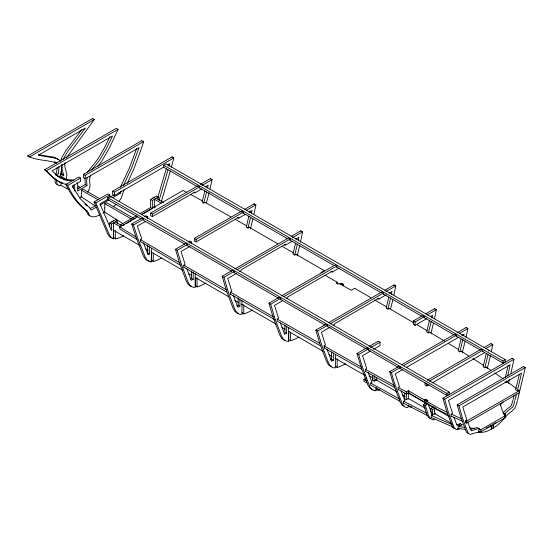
<?xml version="1.0" encoding="UTF-8"?>
<svg xmlns="http://www.w3.org/2000/svg" width="553" height="553" viewBox="0 0 553 553"><rect width="100%" height="100%" fill="white"/><g stroke="black" fill="none" stroke-linecap="round" stroke-linejoin="round"><path stroke-width="0.83" d="M61.971 165.72L61.998 165.257M73.259 188.379L73.127 185.628M56.855 180.057C55.189 184.128 61.901 189.873 60.948 181.937M55.127 178.833C54.92 180.928 54.968 184.647 57.795 184.764M74.842 191.082L74.634 185.932A6.042 3.491 -60 0 0 73.895 185.027M85.031 178.391L85.231 184.591L86.98 185.601L77.593 191.02L77.973 186.541L77.475 183.416A10.189 5.883 -60 0 0 77.123 182.69M512.126 358.51L513.924 359.277L510.896 373.6M523.567 366.68L525.35 367.51L517.636 399.86M300.791 231.23L300.867 230.822L302.622 231.831L300.452 242.186M254.083 204.264L254.159 203.857L255.915 204.866L254.014 213.928M393.964 285.293L394.04 284.892L395.796 285.908L393.916 294.887M434.561 309.023L434.637 308.65L436.386 309.659L434.52 318.521M491.002 343.793L492.813 344.498L491.327 351.646M466.061 327.888L466.131 327.542L467.886 328.551L466.041 337.233M488.797 351.072L489.011 350.063M508 365.74L505.297 377.616M298.219 240.258L298.82 237.396L295.855 239.11M391.4 294.258L391.994 291.472L389.077 293.152M463.808 335.318L464.064 334.13L461.817 335.429M210.258 178.985L210.34 178.591L212.096 179.607L210.036 188.739M249.749 212.283L250.039 210.921M251.497 213.292L252.106 210.437L249.14 212.152M432.004 317.899L432.57 315.231L430.386 316.496M519.239 374.74L515.638 389.761L517.387 390.771L518.838 389.941M58.203 173.372L57.56 176.117M486.239 353.761L483.101 366.75L484.85 367.759L486.239 366.957M487.988 354.77L484.85 367.759M295.62 243.078L292.993 254.034L294.749 255.051L296.083 254.276M297.376 244.087L294.749 255.051M388.807 297.058L386.146 308.125L387.895 309.134L389.236 308.36M390.563 298.067L387.895 309.134M248.898 216.112L246.251 227.089L248.007 228.106L249.341 227.331M250.647 217.129L248.007 228.106M429.418 320.65L426.681 331.911L428.43 332.92L429.771 332.146M431.167 321.659L428.43 332.92M462.965 339.134L459.868 351.846L458.119 350.837L460.946 339.314M490.525 355.282L487.317 368.395M60.858 173.372L60.173 176.283A19.998 11.544 -60 0 0 59.918 177.554L63.789 175.315A21.546 12.436 -60 0 0 63.484 174.16L62.703 171.7A25.314 14.613 -60 0 1 61.895 165.769M207.562 188.006L208.198 185.227L205.26 186.921M252.901 218.877L250.44 228.852M299.629 245.829L297.189 255.797M392.817 299.795L390.605 308.83M465.218 340.862L462.349 352.42M433.421 323.367L431.001 333.148M55.812 175.101L56.447 172.363A21.187 12.228 -60 0 0 57.118 167.704M507.668 376.061L510.149 364.828L448.455 400.448L452.52 413.395L451.096 414.218L451.096 416.319M204.893 190.868L202.018 202.066L203.767 203.082L205.101 202.308M206.642 191.884L203.767 203.082M209.117 192.548L206.435 202.944M509.424 379.69L508.49 383.319M172.018 157.19L172.107 156.852L173.856 157.861L171.402 167.13M506.465 380.962L506.092 382.406L507.502 381.646M513.136 399.321L514.221 395.125M514.884 400.337L516.55 393.936M159.05 200.359L167.953 170.124M161.365 201.562L170.317 171.022M512.928 400.116L512.368 402.204A29.655 17.122 -60 0 1 511.76 404.236L511.007 405.909L508.511 407.927A30.664 17.703 -60 0 0 503.327 412.676L503.237 413.775L504.986 414.785L505.58 414.446L505.58 416.547L504.419 415.87M514.677 401.132L514.117 403.213A29.655 17.122 -60 0 1 513.516 405.245L512.735 406.953L510.26 408.937A30.664 17.703 -60 0 0 505.076 413.685M517.428 400.669L516.848 402.84A43.576 25.162 -60 0 1 516.488 404.091L514.691 408.349L511.774 411.204M343.005 285.97C344.816 284.747 341.408 281.94 341.457 284.187M517.387 390.771L521.555 373.068L462.73 407.036L466.898 419.927L465.453 420.757L465.453 422.865M157.909 197.013L166.197 169.107M169.045 166.163L169.73 163.619L167.483 164.912M87.27 177.299L86.614 181.17L86.98 185.601M141.824 140.801L143.642 141.596L140.573 150.879L134.13 168.223L127.625 182.538M136.667 148.515L129.243 168.437L120.36 187.287M59.779 182.048L52.881 177.7L44.689 169.743L116.386 128.344L118.142 129.354L109.397 147.851L102.16 160.446A46.805 27.021 -60 0 1 97.909 166.197M110.006 136.543L103.888 148.875L98.586 157.847A41.855 24.166 -60 0 1 95.088 162.623L87.381 172.246M66.478 158.11L66.692 157.653M123.45 185.511L131.649 167.877L139.066 147.616L85.21 178.709L83.455 177.693L83.455 174.326L141.893 140.586M127.169 183.444L127.397 182.995M66.927 157.197L94.307 119.517L92.558 118.508L27.65 155.981C36.622 160.799 47.461 159.72 56.779 163.052M90.879 174.983L90.685 175.336A6.042 3.491 -60 0 0 89.945 177.091L89.524 179.898L89.959 184.232A8.876 5.122 -60 0 1 88.722 190.35M503.119 401.768L500.382 405.024M92.24 118.964L92.558 118.508M81.809 129.609L65.876 150.596L62.102 157.045A15.712 9.069 -60 0 0 60.858 160.591M119.006 201.486L121.204 198.05L122.842 193.239A25.528 14.737 -60 0 1 124.183 189.548M91.459 170.048L96.844 163.64A41.855 24.166 -60 0 0 100.342 158.863L106.135 148.951L112.487 135.99L52.093 170.856L58.943 176.849L64.238 179.704A42.685 24.643 -60 0 0 68.116 180.472L72.782 180.61M505.746 416.699L502.38 420.536A32.42 18.719 -60 0 1 496.587 425.803L493.055 428.188L493.055 424.732M504.986 414.785L505.089 413.713M116.31 204.299L113.192 206.843M511.449 411.446L510.751 411.978A26.648 15.387 -60 0 0 505.732 416.672M29.399 156.99L94.307 119.517M44.689 169.743L46.438 170.753L118.142 129.354M60.104 175.501L62.054 174.375L63.809 175.391M61.017 178.391L62.766 177.375L67.3 179.995M89.835 215.808L88.162 214.82L86.69 212.089A25.528 14.737 -60 0 0 85.21 209.767C76.639 203.221 70.556 194.096 65.89 184.467L78.789 177.022L80.538 178.031L80.538 181.405L72.222 186.202L80.289 198.727L89.351 207.513M65.89 184.467L67.639 185.476L80.538 178.031M83.455 174.326L85.21 175.336L143.642 141.596M78.008 188.76L85.231 184.591M81.45 193.529L81.45 190.184L83.199 189.174L99.713 198.714M111.741 237.776L109.549 236.656L107.731 234.037L94.058 201.907L107.98 193.875L109.729 194.884L109.729 197.414M163.743 167.068L114.402 195.562L112.646 194.545L112.646 191.179L172.107 156.852M94.058 201.907L95.814 202.923L109.729 194.884M112.646 191.179L114.402 192.188L173.856 157.861M141.305 219.016L107.683 199.605L107.683 197.58L110.019 196.232L449.23 392.077L449.23 394.095L446.9 395.443L399.826 368.27M197.359 186.658L163.736 167.248L163.736 165.223L166.073 163.875L505.283 359.713L505.283 361.738L502.947 363.086L482.769 351.438M90.098 208.744L96.063 205.301M110.227 197.124L113.953 194.974M108.333 199.066L99.941 203.905L111.478 230.587L111.478 224.041L117.319 220.675L117.319 223.91M96.326 207.175L91.107 210.188A29.634 17.108 -60 0 0 89.372 207.486M100.052 205.025L108.996 199.861M112.722 197.704L120.181 193.405A29.634 17.108 -60 0 1 120.72 191.767M104.8 207.9L104.8 203.67L106.556 202.661L133.328 218.117M109.729 226.308L109.729 223.032L115.57 219.659L117.319 220.675M140.165 213.548L150.596 207.527L150.596 199.433L156.437 196.066L158.186 197.075L158.186 199.529M150.596 199.433L152.352 200.449L158.186 197.075M120.042 225.168L136.439 215.705M136.785 239.428L119.787 229.018L119.787 227L137.683 216.665M141.409 214.516L183.161 190.412L186.181 192.036M122.538 225.748L124.771 224.456M126.264 223.599L131.483 220.585M132.969 219.728L135.209 218.435M143.407 213.7L152.352 208.536L152.352 200.449M147.713 260.65L145.294 259.115L143.351 255.839L135.838 236.725L131.725 223.986L141.803 218.165L143.559 219.175L143.559 220.357L184.647 244.032M144.782 216.444L145.93 215.781L147.679 216.797L147.679 218.483M193.806 192.188L194.967 192.866L194.967 192.022L152.352 216.624L150.596 215.615L150.596 213.085L197.856 185.801L199.605 186.817L199.605 187.992M200.262 184.419L210.34 178.591M131.725 223.986L133.473 224.995L143.559 219.175M146.538 217.453L147.679 216.797M150.596 213.085L152.352 214.101L199.605 186.817M202.011 185.428L212.096 179.607M145.474 221.442L137.372 226.115L141.803 238.855L140.469 239.629L140.469 241.73M194.967 192.866L201.582 189.043M149.428 246.762L149.428 254.041L148.093 254.65A45.353 26.185 -60 0 1 147.72 253.813L143.421 242.815M190.502 286.101L188.138 284.325L186.091 280.502L179.538 262.972L175.481 249.285L185.594 243.444L187.343 244.454L187.343 245.636M187.999 242.055L189.714 241.067L191.469 242.076L191.469 243.762M237.59 217.467L238.758 218.145L238.758 217.301L196.135 241.91L194.386 240.894L194.386 238.371L241.64 211.087L243.396 212.096L243.396 213.278M244.772 209.276L254.159 203.857M175.481 249.285L177.23 250.295L187.343 244.454M189.748 243.064L191.469 242.076M194.386 238.371L196.135 239.38L243.396 212.096M246.52 210.292L255.915 204.866M189.976 246.306L181.038 251.47L185.144 264.396L183.803 265.17L183.803 267.272M238.758 218.145L245.435 214.288M190.197 279.044L191.469 278.311L193.218 279.32L193.218 272.041M193.218 279.32L191.248 280.274A42.885 24.761 -60 0 1 190.868 279.445L186.686 268.468M237.472 313.192L234.914 311.463L232.848 307.751L226.212 289.959L222.188 276.251L232.301 270.41L234.05 271.419L234.05 272.601M234.707 269.021L288.348 238.053L290.104 239.062L290.104 240.244M291.479 236.249L300.867 230.822M222.188 276.251L223.937 277.26L234.05 271.419M237.202 269.601L290.104 239.062M292.509 237.672L302.622 231.831M236.643 273.3L227.739 278.436L231.811 291.383L230.477 292.157L230.477 294.258M239.608 271.585L241.094 270.728L241.094 269.885L285.466 244.267L285.466 245.11L284.297 244.433M285.466 245.11L292.143 241.253M236.871 306.03L238.177 305.277L239.926 306.286L239.926 299.816M239.926 306.286L237.901 307.268A42.685 24.643 -60 0 1 237.52 306.438M320.788 272.747L324.348 270.694L296.049 254.339M284.525 340.15L281.892 338.616L279.7 334.89L272.968 316.876L268.945 303.189L279.009 297.376L280.758 298.385L280.758 299.567M281.415 295.986L335.056 265.018L336.805 266.028L336.805 267.21M268.945 303.189L270.694 304.198L280.758 298.385M283.91 296.567L336.805 266.028M282.624 300.68L274.495 305.374L278.574 318.321L277.233 319.088L277.233 321.196L320.381 345.791M286.323 298.544L287.802 297.694L287.802 296.85L332.173 271.233L332.173 272.076L331.005 271.399M332.173 272.076L339.176 268.032M337.392 283.682L337.392 282.334L336.155 283.053L337.973 284.104L339.21 283.385L351.148 290.277L354.625 288.265L370.904 297.749M339.839 284.332L341.706 283.26M342.21 284.989L343.454 284.27M286.634 325.973L286.634 333.259L284.74 334.351A40.645 23.468 -60 0 1 284.27 333.328L280.295 322.855M331.517 366.784L328.738 365.229L326.56 361.531L319.848 343.634L315.839 330.044L325.717 324.341L327.466 325.351L327.466 326.533M328.862 322.523L381.764 291.984L383.512 292.993L383.512 294.175M384.874 290.187L394.04 284.892M315.839 330.044L317.595 331.053L327.466 325.351M329.871 323.968L383.512 292.993M385.918 291.604L395.796 285.908M330.134 327.182L321.397 332.229L325.489 345.162L324.155 345.936L324.155 348.037M333.051 325.503L334.51 324.659L334.51 323.816L378.881 298.198L378.881 299.042L377.713 298.364M378.881 299.042L386.167 294.839M330.494 359.844L331.586 359.208L333.341 360.224L333.341 352.938M333.341 360.224L331.696 361.171A38.565 22.265 -60 0 1 331.123 359.968L326.975 349.074M373.061 389.678L370.171 388.476L367.849 384.971L360.978 366.86L356.989 353.478L366.584 347.941L368.333 348.95L368.333 350.132M368.989 346.551L378.293 341.173L380.049 342.189L380.049 345.556L373.489 349.344M426.743 318.597L415.075 325.337L413.326 324.321L413.326 320.954L422.63 315.576L424.386 316.593L424.386 317.768M425.775 313.765L434.637 308.65M356.989 353.478L358.738 354.487L368.333 348.95M370.738 347.561L380.049 342.189M413.326 320.954L415.075 321.964L424.386 316.593M427.524 314.775L436.386 309.659M370.572 351.031L362.554 355.662L366.694 368.568L365.353 369.342L365.353 371.443M366.867 382.994L363.915 381.335L363.915 379.31L366.155 378.017M404.575 406.483L402.121 405.121L400.137 401.775L393.653 384.764L389.713 371.664L398.692 366.48L400.448 367.489L400.448 368.671M401.844 364.655L454.746 334.116L456.495 335.132L456.495 336.307M457.151 332.726L466.131 327.542M399.688 401.132L370.717 385.158L370.662 383.132L371.969 382.372L368.277 372.674M377.16 379.455L374.208 381.162L372.39 380.111M389.713 371.664L391.462 372.674L400.448 367.489M403.6 365.671L456.495 335.132M459.591 333.341L467.886 328.551M402.764 369.522L395.284 373.842L399.48 386.713L398.125 387.494L398.125 389.602M406.496 367.365L458.831 337.15M459.868 351.846L461.223 351.065M398.215 387.487L406.393 391.863L408.363 390.729L424.967 400.31L426.204 399.598L428.029 400.649L426.792 401.367L438.135 407.914L447.121 412.172M427.372 380.257L481.013 349.289L482.769 350.298L482.769 351.48M484.117 347.498L491.064 343.482M398.215 389.506L406.393 393.888L408.363 392.748L424.967 402.335M404.568 398.609L404.568 393.252L406.317 394.268L409.241 392.582M429.128 381.266L482.769 350.298M485.866 348.508L492.813 344.498M425.001 382.807L425.001 384.999L426.757 386.008L428.976 384.722M431.941 383.015L484.559 352.634M408.536 398.423L406.317 399.701L404.499 398.651M430.469 418.78C425.644 416.091 425.886 409.096 423.252 404.713L425.001 403.704L426.757 404.713L426.757 400.372L427.123 401.367M423.252 404.713L425.001 405.729L426.757 404.713M107.683 197.58L446.9 393.425L449.23 392.077M163.736 165.223L502.947 361.061L505.283 359.713M452.637 427.013A31.763 18.339 -60 0 1 451.829 425.271L446.395 410.437L442.925 398.243L512.175 358.261M442.925 398.243L444.674 399.259L513.924 359.277M430.842 412.248L430.842 408.425L433.759 406.738M430.842 408.425L432.591 409.434L435.515 407.748M435.55 413.16L432.591 414.868L431.381 414.169M468.695 433.469L467.409 433.151L466.393 431.886A33.795 19.507 -60 0 1 465.695 430.352L460.545 416.43L457.186 404.844L523.601 366.501M457.186 404.844L458.942 405.854L525.35 367.51M459.142 424.407L460.497 423.605A44.046 25.431 -60 0 0 459.557 423.888L456.474 424.835M465.73 420.639L466.739 421.068L519.302 390.722L518.555 390.142M465.73 422.658L466.739 423.093L519.302 392.741L519.302 390.722M459.474 428.34L458.057 429.156L458.057 427.054L462.308 424.593A44.046 25.431 -60 0 0 461.306 424.898L457.905 425.851L456.633 424.275A38.579 22.272 -60 0 1 456.301 423.508L453.992 417.308M479.617 429.474L480.937 429.722L505.103 415.773L504.232 414.252M480.17 431.222L478.704 432.066L478.704 429.964L479.299 429.619L479.299 428.658L477.446 427.649A30.664 17.703 -60 0 0 472.276 428.851L470.285 429.605M487.628 427.545L491.105 425.54M493.877 423.937L495.965 422.734M478.304 431.243L480.937 431.748L505.103 417.798L505.103 415.773M102.941 213.154L104.731 212.138L104.731 207.9M206.055 283.012L201.942 285.058A59.33 34.258 -60 0 1 199.121 286.247L199.059 286.267A36.332 20.979 -60 0 1 197.048 286.938L195.299 285.929L195.299 277.571M252.742 309.984L248.622 312.037A50.358 29.074 -60 0 1 243.935 313.883M298.986 337.123L295.35 338.92A59.461 34.334 -60 0 1 292.53 340.116L292.468 340.13A37.701 21.767 -60 0 1 290.671 340.745L288.714 339.791L288.714 331.475M345.749 363.743L342.127 365.533A48.871 28.217 -60 0 1 337.226 367.448M161.58 258.064L158.822 259.419A56.8 32.793 -60 0 1 155.448 260.836L155.179 260.926A32.662 18.857 -60 0 1 153.43 261.472L151.508 260.498L151.508 252.23M123.519 235.889L122.413 236.428A47.282 27.297 -60 0 1 117.36 238.454M99.858 214.764C96.34 216.866 89.621 218.808 88.439 213.105M79.473 197.794L79.736 197.691A15.083 8.71 -60 0 0 80.593 197.303A14.233 8.219 -60 0 0 81.215 196.965L81.381 193.529M459.889 428.81L456.363 429.605L454.4 428.015A31.763 18.339 -60 0 1 453.584 426.287M411.681 406.711L411.176 406.87A43.867 25.327 -60 0 1 410.222 407.132L408.473 406.123A43.867 25.327 -60 0 0 408.937 405.999M242.691 312.708A50.358 29.074 -60 0 1 242.179 312.874L243.935 313.862M117.319 238.44L117.367 238.426A21.885 12.636 -60 0 1 115.473 238.827L113.559 237.831L113.559 230.352M335.975 366.28A48.871 28.217 -60 0 1 335.477 366.439L337.233 367.42M151.508 260.498L151.681 260.456A32.662 18.857 -60 0 0 152.4 260.256M434.603 419.762C427.4 420.619 427.953 409.925 425.001 405.729M113.559 237.831L113.724 237.818A21.885 12.636 -60 0 0 114.112 237.762M376.22 388.144C376.759 394.165 369.694 388.572 369.397 385.51C365.498 375.293 361.309 365.153 358.738 354.487M151.439 248.497L151.335 261.825A14.627 8.447 -60 0 1 149.462 261.666L147.05 260.124L145.107 256.855L137.586 237.735L133.473 224.995M471.509 430.725L474.025 429.861A30.664 17.703 -60 0 1 479.209 428.616M464.969 427.386L458.762 426.681M465.716 429.46L457.525 428.409M67.072 184.267L66.256 184.204A45.968 26.544 -60 0 1 62.42 183.396M238.626 313.378L237.79 313.268M454.822 428.616L453.64 428.195L452.644 427.006M469.635 427.822L474.301 428.499M191.614 286.357L190.806 286.198M113.489 226.592L113.489 238.785L111.305 237.666L109.48 235.053L95.814 202.923M38.399 154.674L54.332 157.266L58.1 159.354M28.943 156.368L27.65 155.981M471.426 430.711L470.492 429.342A39.443 22.77 -60 0 1 470.168 428.589L467.741 422.119M491.306 424.994L491.562 429.128L493.311 428.119L493.311 424.075M60.229 182.22L60.671 182.379A45.968 26.544 -60 0 0 61.107 182.525M62.42 183.389C55.929 180.962 51.118 175.64 46.438 170.753M452.285 424.697L431.388 415.524M452.997 426.978L431.388 417.543M73.694 180.147L66.36 179.462A42.685 24.643 -60 0 1 62.482 178.702L57.187 175.84M461.43 418.739L451.317 414.128M462.743 421.351L451.317 416.153M447.121 414.19L438.135 409.939L426.792 403.386M426.66 413.195L403.614 401.222M427.282 415.531L403.614 403.241M60.802 185.331L68.855 189.499M399.688 399.107L370.717 383.132M190.702 194.483L202.585 200.995M394.303 385.365L365.409 369.349M394.303 387.383L365.409 371.367M205.066 202.37L230.808 216.831M363.915 379.31L366.867 380.976M361.565 367.185L324.196 345.95M361.565 369.204L324.196 347.968M235.225 219.341L246.866 225.99M319.648 343.351L277.274 319.109M248.428 226.889L277.661 243.721M273.472 316.924L230.511 292.178M274.834 319.731L230.511 294.196M199.598 187.951L241.44 212.11M242.933 212.967L287.76 238.855M290.007 240.147L334.088 265.599M336.328 266.892L381.155 292.772M383.402 294.065L422.25 316.496M423.743 317.36L454.379 335.049M455.872 335.913L480.529 350.146M282.037 246.244L293.615 252.935M325.116 275.249L337.392 282.334M504.91 381.798L506.078 382.476M154.356 197.227L152.607 198.237M156.181 198.278L163.55 202.536M161.061 203.117L154.425 199.287L154.356 207.983M153.845 206.366L155.345 207.23M150.596 207.527L152.352 208.536M503.237 412.815L504.986 413.824M119.013 192.727L120.181 193.405M186.886 245.332L231.714 271.212M233.954 272.505L278.788 298.385M280.281 299.249L325.109 325.129M327.348 326.429L366.204 348.86M367.697 349.717L398.333 367.406M77.883 186.105L80.531 187.633M77.455 187.882L78.782 188.649M81.45 190.184L97.964 199.723M104.8 203.67L131.573 219.126M113.489 220.82L111.741 221.829M115.314 221.871L121.95 225.7M120.934 227.138L113.559 222.88L113.559 226.592M425.437 402.943L408.397 393.107L408.328 399.148M428.402 404.658L432.847 407.222M449.112 416.609L434.672 408.273L434.672 410.969M226.716 289.986L183.838 265.191M109.729 223.032L111.478 224.041M226.716 292.005L183.838 267.21M369.501 376.005L373.22 378.148M375.452 379.434L397.006 391.883M402.211 394.89L405.183 396.605M408.162 398.319L425.257 408.19M434.174 413.34L451.276 423.211M112.978 229.965L139.902 245.504M145.881 248.961L148.128 250.253M151.121 251.981L182.531 270.12M188.511 273.576L191.504 275.297M195.244 277.461L228.901 296.892M234.88 300.341L238.62 302.505M241.613 304.233L276.016 324.093M282.002 327.549L284.989 329.277M288.728 331.434L323.132 351.293M329.118 354.75L332.111 356.478M335.097 358.206L365.015 375.473M149.428 254.041L147.679 253.032L147.679 244.944M286.634 333.259L284.878 332.242L284.878 324.964M380.049 389.637A49.293 28.459 -60 0 1 378.031 390.321L376.289 389.277L376.289 387.618M112.321 238.115L113.489 238.785M375.052 389.976L376.22 390.653M150.271 261.14L151.439 261.818M374.533 299.864L386.775 307.012M180.057 262.986L140.503 239.649M180.057 265.011L140.503 241.668M389.188 308.429L413.685 322.765M417.301 324.894L427.31 330.798M429.716 332.222L444.647 341.125M448.932 343.71L458.776 349.71M136.073 236.974L119.787 227M54.519 161.704L55.687 162.644M122.441 223.253L104.558 212.041M461.133 351.162L468.716 355.883M472.898 358.524L483.82 365.588M81.091 196.702L94.66 205.605M486.087 367.088L490.663 370.178M494.665 372.922L503.237 378.929M507.281 381.819L516.163 388.324M56.689 175.474L55.134 174.25M85.266 204.382L84.837 204.029M85.473 204.555L85.881 204.893M86.081 205.066L87.056 205.93M86.945 210.804C78.415 204.202 72.291 195.119 67.639 185.476M504.668 417.031L505.103 417.798M503.652 413.243L502.311 410.644L500.126 403.593M237.52 306.438L233.352 295.461M453.578 426.294L448.144 411.453L444.674 399.259M401.105 390.874L404.824 400.483L403.517 401.236L403.517 403.344M427.891 403.372L431.596 413.056A29.274 16.901 -60 0 0 432.425 414.771L431.209 415.586L431.209 417.695M425.568 400.877L425.001 399.356L425.001 403.704M61.107 171.202L61.736 173.151A21.546 12.436 -60 0 1 62.04 174.306L62.054 174.375M391.462 372.674C393.957 382.946 398.029 392.699 401.782 402.549C402.017 405.625 408.902 410.948 408.328 405.003M177.23 250.295L181.287 263.988L188.158 282.265L190.37 285.873L193.204 287.346L195.23 287.332L195.23 273.783M317.595 331.053L321.604 344.643L328.413 362.789L330.611 366.369L333.431 367.821L335.346 367.814L335.346 354.68M270.694 304.198L274.717 317.885L281.553 336.148L283.889 339.874L286.772 341.242A16.528 9.546 -60 0 0 288.638 341.194M223.937 277.26L227.967 290.968L234.811 309.258L237.023 312.867L239.864 314.339L241.938 314.311L241.938 300.749M458.942 405.854L462.294 417.446L467.444 431.368A33.795 19.507 -60 0 0 468.142 432.902L469.96 434.478L473.534 433.462A26.648 15.387 -60 0 1 478.559 432.356L481.559 432.384A32.745 18.906 -60 0 0 487.698 430.946L491.23 429.239L491.306 425.741M58.825 167.718L58.805 167.386A11.585 6.691 -60 0 0 58.736 166.736M502.947 361.061L502.947 363.086M500.548 403.22L500.548 404.623M480.937 429.722L480.937 431.748M466.739 421.068L466.739 423.093M446.9 393.425L446.9 395.443M434.603 410.969L434.603 414.169M432.591 409.434L432.591 415.006M426.757 383.817L426.757 386.008M426.204 399.598L426.204 400.946M415.075 321.964L415.075 325.337M408.363 390.729L408.363 392.748M406.393 391.863L406.393 393.888M406.317 394.268L406.317 399.619M378.038 388.635L378.038 390.287M376.22 377.264L376.22 380.609M374.208 375.729L374.208 381.079M372.459 375.48L372.459 380.07M337.171 358.807L337.171 367.434M331.586 351.929L331.586 359.208M290.463 332.484L290.463 340.807M288.638 327.715L288.638 341.201M243.755 304.717L243.755 313.91M238.177 297.998L238.177 305.277M197.048 277.744L197.048 286.938M196.135 239.38L196.135 241.91M191.469 271.032L191.469 278.311M153.264 253.239L153.264 261.514M152.352 214.101L152.352 216.624M115.314 230.532L115.314 238.848M114.402 192.188L114.402 195.562M85.21 175.336L85.21 178.709M487.186 427.711A28.21 16.286 -60 0 1 486.308 427.994M376.987 389.091A49.293 28.459 -60 0 1 376.282 389.312M196.018 285.707A36.332 20.979 -60 0 1 195.299 285.929M149.034 260.822A14.627 8.447 -60 0 1 148.183 260.753M147.865 260.691A14.627 8.447 -60 0 1 147.713 260.657M120.851 191.414A29.634 17.108 -60 0 1 120.983 191.048M86.959 210.783A25.528 14.737 -60 0 1 88.432 213.112M62.835 182.953A45.968 26.544 -60 0 1 61.971 182.766M88.646 190.329A7.279 4.203 -60 0 1 87.478 192.188M55.701 162.623A11.585 6.691 -60 0 1 56.06 163.1M58.12 159.333A15.712 9.069 -60 0 1 58.369 159.644M58.901 167.683A21.187 12.228 -60 0 1 58.169 173.379M66.104 179.829A6.014 3.47 -60 0 0 66.249 179.386L66.885 174.665L65.648 169.626A22.887 13.21 -60 0 1 64.77 163.944M64.908 163.868A11.585 6.691 -60 0 1 64.936 163.501M64.978 163.128A11.585 6.691 -60 0 1 65.026 162.748M61.998 165.257A15.712 9.069 -60 0 1 62.095 164.282M63.353 159.257A15.712 9.069 -60 0 1 63.837 158.054L68.033 151.045L85.432 128.013L38.281 155.241L56.081 158.276L59.855 160.363A15.712 9.069 -60 0 1 60.574 161.338M61.86 165.333A27.014 15.595 -60 0 1 60.802 173.379M61.673 164.988A15.712 9.069 -60 0 1 61.708 165.423"/></g></svg>
